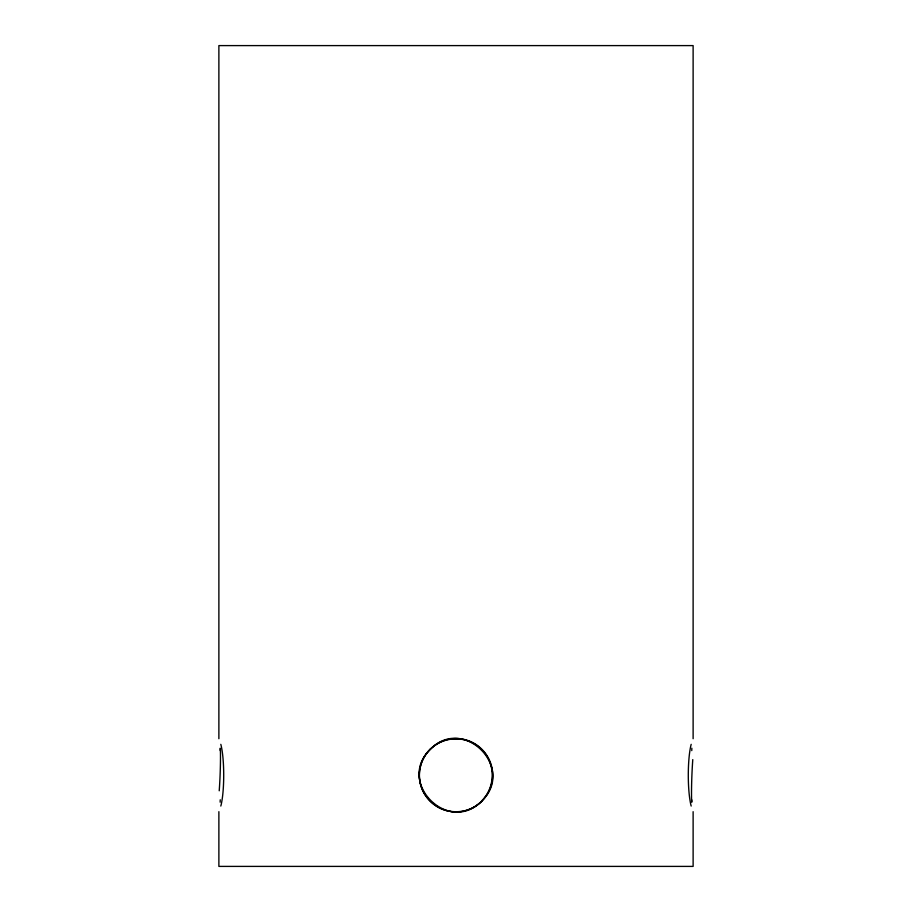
<?xml version="1.0" encoding="UTF-8"?>
<svg xmlns="http://www.w3.org/2000/svg" width="912" height="912" viewBox="0 0 912 912"><rect width="100%" height="100%" fill="white"/><g stroke="black" fill="none" stroke-linecap="round" stroke-linejoin="round"><path stroke-width="1.37" d="M430.179 749.425C395.876 782.393 448.909 835.346 481.821 800.975C516.124 768.007 463.091 715.054 430.179 749.425A36.366 36.241 -59.7 0 0 430.099 801.101A36.366 36.241 -29 0 0 481.832 801.032A36.366 36.241 -59.7 0 0 481.901 749.299A36.366 36.241 -29 0 0 430.168 749.368A36.366 35.853 0 0 1 481.73 749.47A36.366 35.842 -90 0 1 481.718 800.918M693.12 738.72L693.12 45.6L218.88 45.6L218.88 738.72M693.12 811.68L693.12 866.4L218.88 866.4L218.88 811.68M691.182 806.06A36.366 6.133 -90 0 1 691.182 744.34M691.843 748.216A36.366 1.414 -86 0 1 691.763 750.61M691.638 801.705A36.366 2.508 -87.7 0 1 692.778 759.605M691.763 799.79A36.366 1.414 86 0 1 691.843 802.184M220.818 744.34A36.366 6.133 -90 0 1 220.818 806.06M220.157 802.184A36.366 1.414 -86 0 1 220.237 799.79M220.362 748.695A36.366 2.508 -87.7 0 1 219.222 790.795M220.237 750.61A36.366 1.414 86 0 1 220.157 748.216M430.099 749.299A36.366 36.241 59.7 0 0 430.168 801.032A36.366 36.241 29 0 0 481.901 801.101M452.306 738.857A32.638 28.853 0 0 1 459.694 738.857M459.694 811.543A32.638 28.853 0 0 1 452.306 811.543"/></g></svg>
